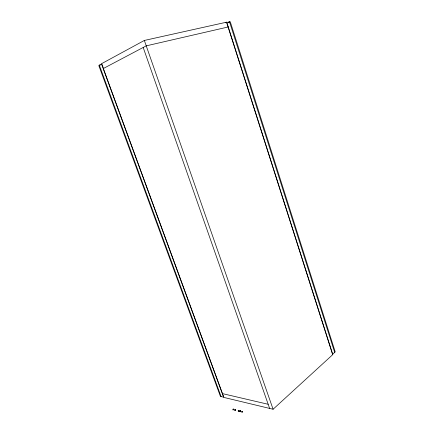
<?xml version="1.0" encoding="UTF-8"?>
<svg xmlns="http://www.w3.org/2000/svg" width="434" height="434" viewBox="0 0 434 434"><rect width="100%" height="100%" fill="white"/><g stroke="black" fill="none" stroke-linecap="round" stroke-linejoin="round"><path stroke-width="0.65" d="M239.714 411.351L239.644 411.709L240.317 411.606M228.257 26.957L146.236 45.858L103.341 68.523L223.873 397.425L273.089 409.246L332.813 354.567L226.727 22.15L144.348 40.449L101.702 63.614L103.476 68.453M238.743 410.797C239.443 409.598 236.948 411.334 238.743 410.797C239.997 410.824 237.745 411.958 238.304 410.987L238.521 410.852M242.053 411.763L241.836 411.904C241.266 412.826 243.512 411.855 242.313 411.692M99.674 65.306L100.216 65.008L99.332 65.225L221.074 396.557M225.517 22.742L226.727 22.15M228.355 22.432L229.526 21.863L334.685 352.386M228.81 22.21L229.532 22.053M226.629 22.503L230.242 21.7L335.216 351.898L332.553 354.334L226.836 23.148M240.186 411.139L240.539 411.231M222.479 393.616L268.179 404.287M240.762 411.237L240.555 411.763L239.926 411.682M143.187 47.469L269.628 408.416M144.348 40.449L273.089 409.246M235.635 409.962L235.299 410.396L234.68 410.314L235.635 409.962M233.926 409.582L232.955 409.87L233.926 409.582M242.508 411.475C241.261 412.718 241.619 410.597 242.508 411.475M233.763 409.137C232.841 410.401 232.564 408.519 233.763 409.137M239.904 410.998C239.687 412.175 241.684 410.152 239.904 410.998M240.382 410.927C239.27 412.078 239.4 410.103 240.382 410.927M235.478 409.658C234.165 410.857 234.658 408.806 235.478 409.658M101.529 64.031L98.784 65.518L220.439 396.405L223.635 397.175L101.529 64.031"/></g></svg>
